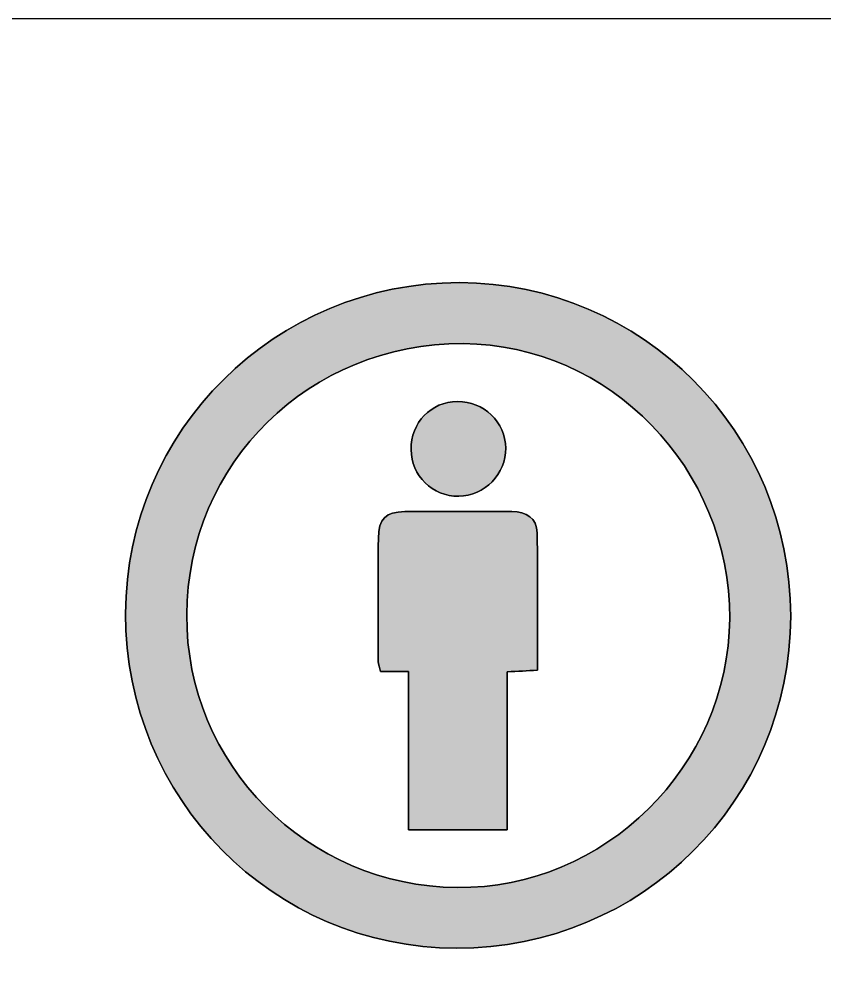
# Model space of a CAD drawing. Extents: x 0 to 338, y -185 to -55.
# Drawn here: x 306.63 to 317.4, y -67.35 to -54.69 of the extents above; entities that cross this region are included whole.
import ezdxf

# ---------------------------------------------------------------- set-up
doc = ezdxf.new("R2010")
doc.units = 0
doc.layers.add('CALQUE_1', color=7, linetype='CONTINUOUS')

# ---------------------------------------------------------------- blocks, each defined once
blk = doc.blocks.new('*U11')
at = {"layer": 'CALQUE_1', "color": 7}
for points in [[(312.033, -59.074), (311.824, -58.276), (312.033, -58.244)], [(312.069, -59.069), (312.033, -58.244), (312.069, -58.239)], [(312.033, -59.074), (312.033, -58.244), (312.069, -59.069)], [(312.122, -59.061), (312.069, -58.239), (312.122, -58.236)], [(312.069, -59.069), (312.069, -58.239), (312.122, -59.061)], [(312.193, -59.051), (312.122, -58.236), (312.193, -58.233)], [(312.122, -59.061), (312.122, -58.236), (312.193, -59.051)], [(312.488, -59.038), (312.193, -58.233), (312.488, -58.219)], [(312.193, -59.051), (312.193, -58.233), (312.488, -59.038)], [(312.494, -59.038), (312.488, -58.219), (312.494, -58.218)], [(312.488, -59.038), (312.488, -58.219), (312.494, -59.038)], [(312.524, -59.037), (312.494, -58.218), (312.524, -58.217)], [(312.494, -59.038), (312.494, -58.218), (312.524, -59.037)], [(312.524, -59.037), (312.524, -58.217), (312.573, -59.034)], [(312.573, -59.034), (312.524, -58.217), (312.573, -58.219)], [(312.573, -59.034), (312.573, -58.219), (312.86, -59.051)], [(312.86, -59.051), (312.573, -58.219), (312.86, -58.235)], [(312.86, -59.051), (312.86, -58.235), (312.937, -59.055)], [(312.937, -59.055), (312.86, -58.235), (312.937, -58.239)], [(312.937, -59.055), (312.937, -58.239), (312.946, -59.057)], [(312.946, -59.057), (312.937, -58.239), (312.946, -58.239)], [(312.946, -59.057), (312.946, -58.239), (312.977, -59.062)], [(312.977, -59.062), (312.946, -58.239), (312.977, -58.241)], [(312.977, -59.062), (312.977, -58.241), (313.217, -59.101)], [(313.217, -59.101), (312.977, -58.241), (313.217, -58.278)], [(311.413, -59.211), (311.199, -58.414), (311.413, -58.36)], [(311.469, -59.191), (311.413, -58.36), (311.469, -58.346)], [(311.413, -59.211), (311.413, -58.36), (311.469, -59.191)], [(311.591, -59.161), (311.469, -58.346), (311.591, -58.315)], [(311.469, -59.191), (311.469, -58.346), (311.591, -59.161)], [(311.626, -59.153), (311.591, -58.315), (311.626, -58.306)], [(311.591, -59.161), (311.591, -58.315), (311.626, -59.153)], [(311.761, -59.12), (311.626, -58.306), (311.761, -58.285)], [(311.626, -59.153), (311.626, -58.306), (311.761, -59.12)], [(311.824, -59.104), (311.761, -58.285), (311.824, -58.276)], [(311.761, -59.12), (311.761, -58.285), (311.824, -59.104)], [(311.824, -59.104), (311.824, -58.276), (312.033, -59.074)], [(313.217, -59.101), (313.217, -58.278), (313.29, -59.113)], [(313.29, -59.113), (313.217, -58.278), (313.29, -58.289)], [(313.29, -59.113), (313.29, -58.289), (313.39, -59.14)], [(313.39, -59.14), (313.29, -58.289), (313.39, -58.305)], [(313.39, -59.14), (313.39, -58.305), (313.417, -59.147)], [(313.417, -59.147), (313.39, -58.305), (313.417, -58.309)], [(313.417, -59.147), (313.417, -58.309), (313.563, -59.187)], [(313.563, -59.187), (313.417, -58.309), (313.563, -58.347)], [(313.563, -59.187), (313.563, -58.347), (313.632, -59.206)], [(313.632, -59.206), (313.563, -58.347), (313.632, -58.365)], [(313.632, -59.206), (313.632, -58.365), (313.819, -59.277)], [(313.819, -59.277), (313.632, -58.365), (313.819, -58.414)], [(311.08, -59.334), (310.806, -58.557), (311.08, -58.458)], [(311.129, -59.311), (311.08, -58.458), (311.129, -58.44)], [(311.08, -59.334), (311.08, -58.458), (311.129, -59.311)], [(311.165, -59.299), (311.129, -58.44), (311.165, -58.427)], [(311.129, -59.311), (311.129, -58.44), (311.165, -59.299)], [(311.199, -59.287), (311.165, -58.427), (311.199, -58.414)], [(311.165, -59.299), (311.165, -58.427), (311.199, -59.287)], [(311.199, -59.287), (311.199, -58.414), (311.413, -59.211)], [(313.819, -59.277), (313.819, -58.414), (313.842, -59.286)], [(313.842, -59.286), (313.819, -58.414), (313.842, -58.42)], [(313.842, -59.286), (313.842, -58.42), (313.895, -59.306)], [(313.895, -59.306), (313.842, -58.42), (313.895, -58.439)], [(313.895, -59.306), (313.895, -58.439), (313.96, -59.331)], [(313.96, -59.331), (313.895, -58.439), (313.96, -58.463)], [(313.96, -59.331), (313.96, -58.463), (314.212, -59.458)], [(314.212, -59.458), (313.96, -58.463), (314.212, -58.557)], [(310.757, -59.491), (310.502, -58.7), (310.757, -58.578)], [(310.763, -59.488), (310.757, -58.578), (310.763, -58.576)], [(310.757, -59.491), (310.757, -58.578), (310.763, -59.488)], [(310.789, -59.472), (310.763, -58.576), (310.789, -58.563)], [(310.763, -59.488), (310.763, -58.576), (310.789, -59.472)], [(310.806, -59.462), (310.789, -58.563), (310.806, -58.557)], [(310.789, -59.472), (310.789, -58.563), (310.806, -59.462)], [(310.806, -59.462), (310.806, -58.557), (311.08, -59.334)], [(314.212, -59.458), (314.212, -58.557), (314.229, -59.467)], [(314.229, -59.467), (314.212, -58.557), (314.229, -58.563)], [(314.229, -59.467), (314.229, -58.563), (314.249, -59.477)], [(314.249, -59.477), (314.229, -58.563), (314.249, -58.57)], [(314.249, -59.477), (314.249, -58.57), (314.272, -59.488)], [(314.272, -59.488), (314.249, -58.57), (314.272, -58.581)], [(314.272, -59.488), (314.272, -58.581), (314.512, -59.64)], [(314.512, -59.64), (314.272, -58.581), (314.512, -58.698)], [(310.399, -59.717), (310.369, -58.768), (310.399, -58.749)], [(310.464, -59.67), (310.399, -58.749), (310.464, -58.718)], [(310.399, -59.717), (310.399, -58.749), (310.464, -59.67)], [(310.502, -59.642), (310.464, -58.718), (310.502, -58.7)], [(310.464, -59.67), (310.464, -58.718), (310.502, -59.642)], [(310.502, -59.642), (310.502, -58.7), (310.757, -59.491)], [(314.512, -59.64), (314.512, -58.698), (314.567, -59.674)], [(314.567, -59.674), (314.512, -58.698), (314.567, -58.725)], [(314.567, -59.674), (314.567, -58.725), (314.62, -59.715)], [(314.62, -59.715), (314.567, -58.725), (314.62, -58.75)], [(314.62, -59.715), (314.62, -58.75), (314.637, -59.728)], [(314.637, -59.728), (314.62, -58.75), (314.637, -58.759)], [(310.185, -59.879), (310.031, -58.971), (310.185, -58.878)], [(310.218, -59.849), (310.185, -58.878), (310.218, -58.859)], [(310.185, -59.879), (310.185, -58.878), (310.218, -59.849)], [(310.369, -59.739), (310.218, -58.859), (310.369, -58.768)], [(310.218, -59.849), (310.218, -58.859), (310.369, -59.739)], [(310.369, -59.739), (310.369, -58.768), (310.399, -59.717)], [(314.637, -59.728), (314.637, -58.759), (314.793, -59.849)], [(314.793, -59.849), (314.637, -58.759), (314.793, -58.855)], [(314.793, -59.849), (314.793, -58.855), (314.843, -59.887)], [(314.843, -59.887), (314.793, -58.855), (314.843, -58.885)], [(310.003, -60.041), (309.956, -59.027), (310.003, -58.992)], [(310.031, -60.016), (310.003, -58.992), (310.031, -58.971)], [(310.003, -60.041), (310.003, -58.992), (310.031, -60.016)], [(310.031, -60.016), (310.031, -58.971), (310.185, -59.879)], [(314.843, -59.887), (314.843, -58.885), (314.988, -60.024)], [(314.988, -60.024), (314.843, -58.885), (314.988, -58.974)], [(314.988, -60.024), (314.988, -58.974), (315.003, -60.037)], [(315.003, -60.037), (314.988, -58.974), (315.003, -58.983)], [(315.003, -60.037), (315.003, -58.983), (315.053, -60.085)], [(315.053, -60.085), (315.003, -58.983), (315.053, -59.021)], [(309.928, -60.113), (309.718, -59.203), (309.928, -59.048)], [(309.956, -60.083), (309.928, -59.048), (309.956, -59.027)], [(309.928, -60.113), (309.928, -59.048), (309.956, -60.083)], [(309.956, -60.083), (309.956, -59.027), (310.003, -60.041)], [(315.053, -60.085), (315.053, -59.021), (315.097, -60.126)], [(315.097, -60.126), (315.053, -59.021), (315.097, -59.054)], [(315.097, -60.126), (315.097, -59.054), (315.29, -60.345)], [(315.29, -60.345), (315.097, -59.054), (315.29, -59.199)], [(309.662, -60.414), (309.507, -59.389), (309.662, -59.249)], [(309.688, -60.38), (309.662, -59.249), (309.688, -59.226)], [(309.662, -60.414), (309.662, -59.249), (309.688, -60.38)], [(309.695, -60.371), (309.688, -59.226), (309.695, -59.221)], [(309.688, -60.38), (309.688, -59.226), (309.695, -60.371)], [(309.718, -60.34), (309.695, -59.221), (309.718, -59.203)], [(309.695, -60.371), (309.695, -59.221), (309.718, -60.34)], [(309.718, -60.34), (309.718, -59.203), (309.928, -60.113)], [(315.29, -60.345), (315.29, -59.199), (315.328, -60.388)], [(315.328, -60.388), (315.29, -59.199), (315.328, -59.228)], [(315.328, -60.388), (315.328, -59.228), (315.332, -60.393)], [(315.332, -60.393), (315.328, -59.228), (315.332, -59.231)], [(315.332, -60.393), (315.332, -59.231), (315.344, -60.41)], [(315.344, -60.41), (315.332, -59.231), (315.344, -59.24)], [(315.344, -60.41), (315.344, -59.24), (315.503, -60.627)], [(315.503, -60.627), (315.344, -59.24), (315.503, -59.385)], [(315.503, -60.627), (315.503, -59.385), (315.534, -60.671)], [(315.534, -60.671), (315.503, -59.385), (315.534, -59.414)], [(309.37, -60.841), (309.348, -59.536), (309.37, -59.512)], [(309.487, -60.651), (309.37, -59.512), (309.487, -59.407)], [(309.37, -60.841), (309.37, -59.512), (309.487, -60.651)], [(309.507, -60.619), (309.487, -59.407), (309.507, -59.389)], [(309.487, -60.651), (309.487, -59.407), (309.507, -60.619)], [(309.507, -60.619), (309.507, -59.389), (309.662, -60.414)], [(315.534, -60.671), (315.534, -59.414), (315.649, -60.865)], [(315.649, -60.865), (315.534, -59.414), (315.649, -59.519)], [(309.306, -60.952), (309.167, -59.733), (309.306, -59.581)], [(309.322, -60.919), (309.306, -59.581), (309.322, -59.564)], [(309.306, -60.952), (309.306, -59.581), (309.322, -60.919)], [(309.348, -60.878), (309.322, -59.564), (309.348, -59.536)], [(309.322, -60.919), (309.322, -59.564), (309.348, -60.878)], [(309.348, -60.878), (309.348, -59.536), (309.37, -60.841)], [(315.649, -60.865), (315.649, -59.519), (315.659, -60.882)], [(315.659, -60.882), (315.649, -59.519), (315.659, -59.528)], [(315.659, -60.882), (315.659, -59.528), (315.688, -60.93)], [(315.688, -60.93), (315.659, -59.528), (315.688, -59.56)], [(315.688, -60.93), (315.688, -59.56), (315.714, -60.974)], [(315.714, -60.974), (315.688, -59.56), (315.714, -59.588)], [(315.714, -60.974), (315.714, -59.588), (315.844, -61.251)], [(315.844, -61.251), (315.714, -59.588), (315.844, -59.733)], [(309.155, -61.271), (309.082, -59.826), (309.155, -59.747)], [(309.167, -61.238), (309.155, -59.747), (309.167, -59.733)], [(309.155, -61.271), (309.155, -59.747), (309.167, -61.238)], [(309.167, -61.238), (309.167, -59.733), (309.306, -60.952)], [(315.844, -61.251), (315.844, -59.733), (315.864, -61.294)], [(315.864, -61.294), (315.844, -59.733), (315.864, -59.755)], [(315.864, -61.294), (315.864, -59.755), (315.937, -61.498)], [(315.937, -61.498), (315.864, -59.755), (315.937, -59.836)], [(309.034, -61.608), (308.952, -59.998), (309.034, -59.889)], [(309.043, -61.573), (309.034, -59.889), (309.043, -59.877)], [(309.034, -61.608), (309.034, -59.889), (309.043, -61.573)], [(309.062, -61.522), (309.043, -59.877), (309.062, -59.852)], [(309.043, -61.573), (309.043, -59.877), (309.062, -61.522)], [(309.082, -61.469), (309.062, -59.852), (309.082, -59.826)], [(309.062, -61.522), (309.062, -59.852), (309.082, -61.469)], [(309.082, -61.469), (309.082, -59.826), (309.155, -61.271)], [(315.937, -61.498), (315.937, -59.836), (315.945, -61.521)], [(315.945, -61.521), (315.937, -59.836), (315.945, -59.845)], [(315.945, -61.521), (315.945, -59.845), (315.969, -61.589)], [(315.969, -61.589), (315.945, -59.845), (315.969, -59.877)], [(315.969, -61.589), (315.969, -59.877), (315.984, -61.63)], [(315.984, -61.63), (315.969, -59.877), (315.984, -59.897)], [(308.946, -61.963), (308.895, -60.073), (308.946, -60.006)], [(308.952, -61.924), (308.946, -60.006), (308.952, -59.998)], [(308.946, -61.963), (308.946, -60.006), (308.952, -61.924)], [(308.952, -61.924), (308.952, -59.998), (309.034, -61.608)], [(315.984, -61.63), (315.984, -59.897), (316.062, -61.942)], [(316.062, -61.942), (315.984, -59.897), (316.062, -60.002)], [(316.062, -61.942), (316.062, -60.002), (316.071, -61.979)], [(316.071, -61.979), (316.062, -60.002), (316.071, -60.015)], [(316.071, -61.979), (316.071, -60.015), (316.12, -62.31)], [(316.12, -62.31), (316.071, -60.015), (316.12, -60.08)], [(308.875, -65.241), (308.824, -60.167), (308.875, -60.1)], [(308.892, -62.344), (308.875, -60.1), (308.892, -60.077)], [(308.875, -62.665), (308.875, -60.1), (308.892, -62.344)], [(308.895, -62.289), (308.892, -60.077), (308.895, -60.073)], [(308.892, -62.344), (308.892, -60.077), (308.895, -62.289)], [(308.895, -62.289), (308.895, -60.073), (308.946, -61.963)], [(316.12, -62.31), (316.12, -60.08), (316.124, -62.341)], [(316.124, -62.341), (316.12, -60.08), (316.124, -60.086)], [(316.124, -62.341), (316.124, -60.086), (316.141, -62.712)], [(316.141, -62.712), (316.124, -60.086), (316.141, -60.108)], [(316.141, -65.241), (316.141, -60.108), (316.194, -65.17)], [(316.194, -65.17), (316.141, -60.108), (316.194, -60.18)], [(308.808, -65.15), (308.6, -60.533), (308.808, -60.194)], [(308.824, -65.172), (308.808, -60.194), (308.824, -60.167)], [(308.808, -65.15), (308.808, -60.194), (308.824, -65.172)], [(308.824, -65.172), (308.824, -60.167), (308.875, -65.241)], [(316.194, -65.17), (316.194, -60.18), (316.201, -65.159)], [(316.201, -65.159), (316.194, -60.18), (316.201, -60.188)], [(316.201, -65.159), (316.201, -60.188), (316.418, -64.803)], [(316.418, -64.803), (316.201, -60.188), (316.418, -60.548)], [(308.587, -64.781), (308.411, -60.92), (308.587, -60.56)], [(308.6, -64.803), (308.587, -60.56), (308.6, -60.533)], [(308.587, -64.781), (308.587, -60.56), (308.6, -64.803)], [(308.6, -64.803), (308.6, -60.533), (308.808, -65.15)], [(316.418, -64.803), (316.418, -60.548), (316.423, -64.792)], [(316.423, -64.792), (316.418, -60.548), (316.423, -60.556)], [(316.423, -64.792), (316.423, -60.556), (316.606, -64.414)], [(316.606, -64.414), (316.423, -60.556), (316.606, -60.938)], [(308.401, -64.389), (308.26, -61.327), (308.401, -60.947)], [(308.411, -64.411), (308.401, -60.947), (308.411, -60.92)], [(308.401, -64.389), (308.401, -60.947), (308.411, -64.411)], [(308.411, -64.411), (308.411, -60.92), (308.587, -64.781)], [(316.606, -64.414), (316.606, -60.938), (316.609, -64.404)], [(316.609, -64.404), (316.606, -60.938), (316.609, -60.946)], [(316.609, -64.404), (316.609, -60.946), (316.756, -64.005)], [(316.756, -64.005), (316.609, -60.946), (316.756, -61.348)], [(308.253, -63.978), (308.149, -61.751), (308.253, -61.355)], [(308.26, -63.998), (308.253, -61.355), (308.26, -61.327)], [(308.253, -63.978), (308.253, -61.355), (308.26, -63.998)], [(308.26, -63.998), (308.26, -61.327), (308.401, -64.389)], [(316.756, -64.005), (316.756, -61.348), (316.758, -63.994)], [(316.758, -63.994), (316.756, -61.348), (316.758, -61.355)], [(316.758, -63.994), (316.758, -61.355), (316.866, -63.578)], [(316.866, -63.578), (316.758, -61.355), (316.866, -61.775)], [(308.145, -63.548), (308.081, -62.191), (308.145, -61.78)], [(308.149, -63.566), (308.145, -61.78), (308.149, -61.751)], [(308.145, -63.548), (308.145, -61.78), (308.149, -63.566)], [(308.149, -63.566), (308.149, -61.751), (308.253, -63.978)], [(316.866, -63.578), (316.866, -61.775), (316.868, -63.567)], [(316.868, -63.567), (316.866, -61.775), (316.868, -61.782)], [(316.868, -63.567), (316.868, -61.782), (316.934, -63.135)], [(316.934, -63.135), (316.868, -61.782), (316.934, -62.219)], [(308.079, -63.103), (308.057, -62.644), (308.079, -62.231)], [(308.081, -63.117), (308.079, -62.231), (308.081, -62.191)], [(308.079, -63.103), (308.079, -62.231), (308.081, -63.117)], [(308.081, -63.117), (308.081, -62.191), (308.145, -63.548)], [(316.934, -63.135), (316.934, -62.219), (316.934, -63.119)], [(316.934, -63.119), (316.934, -62.219), (316.934, -62.224)], [(316.934, -63.119), (316.934, -62.224), (316.957, -62.679)], [(308.875, -65.241), (308.875, -62.665), (308.892, -65.265)], [(308.892, -65.265), (308.875, -62.665), (308.892, -63.036)], [(316.141, -65.241), (316.124, -63), (316.141, -62.712)], [(308.892, -65.265), (308.892, -63.036), (308.895, -65.269)], [(308.895, -65.269), (308.892, -63.036), (308.895, -63.056)], [(308.895, -65.269), (308.895, -63.056), (308.946, -65.337)], [(308.946, -65.337), (308.895, -63.056), (308.946, -63.396)], [(316.124, -65.263), (316.12, -63.078), (316.124, -63)], [(316.124, -65.263), (316.124, -63), (316.141, -65.241)], [(316.12, -65.269), (316.071, -63.377), (316.12, -63.078)], [(316.12, -65.269), (316.12, -63.078), (316.124, -65.263)], [(308.946, -65.337), (308.946, -63.396), (308.952, -65.345)], [(308.952, -65.345), (308.946, -63.396), (308.952, -63.419)], [(308.952, -65.345), (308.952, -63.419), (309.034, -65.456)], [(309.034, -65.456), (308.952, -63.419), (309.034, -63.743)], [(316.062, -65.346), (315.984, -63.725), (316.062, -63.435)], [(316.071, -65.333), (316.062, -63.435), (316.071, -63.377)], [(316.062, -65.346), (316.062, -63.435), (316.071, -65.333)], [(316.071, -65.333), (316.071, -63.377), (316.12, -65.269)], [(309.034, -65.456), (309.034, -63.743), (309.043, -65.469)], [(309.043, -65.469), (309.034, -63.743), (309.043, -63.768)], [(309.043, -65.469), (309.043, -63.768), (309.062, -65.495)], [(309.062, -65.495), (309.043, -63.768), (309.062, -63.821)], [(315.969, -65.469), (315.945, -63.844), (315.969, -63.78)], [(315.984, -65.45), (315.969, -63.78), (315.984, -63.725)], [(315.969, -65.469), (315.969, -63.78), (315.984, -65.45)], [(315.984, -65.45), (315.984, -63.725), (316.062, -65.346)], [(309.062, -65.495), (309.062, -63.821), (309.082, -65.516)], [(309.082, -65.516), (309.062, -63.821), (309.082, -63.875)], [(309.082, -65.516), (309.082, -63.875), (309.155, -65.598)], [(309.155, -65.598), (309.082, -63.875), (309.155, -64.076)], [(315.937, -65.512), (315.864, -64.058), (315.937, -63.865)], [(315.945, -65.501), (315.937, -63.865), (315.945, -63.844)], [(315.937, -65.512), (315.937, -63.865), (315.945, -65.501)], [(315.945, -65.501), (315.945, -63.844), (315.969, -65.469)], [(315.864, -65.592), (315.844, -64.112), (315.864, -64.058)], [(315.864, -65.592), (315.864, -64.058), (315.937, -65.512)], [(309.155, -65.598), (309.155, -64.076), (309.167, -65.611)], [(309.167, -65.611), (309.155, -64.076), (309.167, -64.102)], [(309.167, -65.611), (309.167, -64.102), (309.306, -65.766)], [(309.306, -65.766), (309.167, -64.102), (309.306, -64.394)], [(315.844, -65.614), (315.714, -64.375), (315.844, -64.112)], [(315.844, -65.614), (315.844, -64.112), (315.864, -65.592)], [(309.306, -65.766), (309.306, -64.394), (309.322, -65.784)], [(309.322, -65.784), (309.306, -64.394), (309.322, -64.42)], [(309.322, -65.784), (309.322, -64.42), (309.348, -65.812)], [(309.348, -65.812), (309.322, -64.42), (309.348, -64.463)], [(315.688, -65.785), (315.659, -64.473), (315.688, -64.427)], [(315.714, -65.757), (315.688, -64.427), (315.714, -64.375)], [(315.688, -65.785), (315.688, -64.427), (315.714, -65.757)], [(315.714, -65.757), (315.714, -64.375), (315.844, -65.614)], [(309.348, -65.812), (309.348, -64.463), (309.37, -65.833)], [(309.37, -65.833), (309.348, -64.463), (309.37, -64.5)], [(309.37, -65.833), (309.37, -64.5), (309.487, -65.94)], [(309.487, -65.94), (309.37, -64.5), (309.487, -64.693)], [(315.649, -65.827), (315.534, -64.674), (315.649, -64.49)], [(315.659, -65.816), (315.649, -64.49), (315.659, -64.473)], [(315.649, -65.827), (315.649, -64.49), (315.659, -65.816)], [(315.659, -65.816), (315.659, -64.473), (315.688, -65.785)], [(309.487, -65.94), (309.487, -64.693), (309.507, -65.958)], [(309.507, -65.958), (309.487, -64.693), (309.507, -64.72)], [(315.534, -65.931), (315.503, -64.725), (315.534, -64.674)], [(315.534, -65.931), (315.534, -64.674), (315.649, -65.827)], [(309.507, -65.958), (309.507, -64.72), (309.662, -66.101)], [(309.662, -66.101), (309.507, -64.72), (309.662, -64.93)], [(315.503, -65.96), (315.344, -64.933), (315.503, -64.725)], [(315.503, -65.96), (315.503, -64.725), (315.534, -65.931)], [(309.662, -66.101), (309.662, -64.93), (309.688, -66.12)], [(309.688, -66.12), (309.662, -64.93), (309.688, -64.964)], [(315.328, -66.117), (315.29, -65.004), (315.328, -64.954)], [(315.332, -66.114), (315.328, -64.954), (315.332, -64.949)], [(315.328, -66.117), (315.328, -64.954), (315.332, -66.114)], [(315.344, -66.103), (315.332, -64.949), (315.344, -64.933)], [(315.332, -66.114), (315.332, -64.949), (315.344, -66.103)], [(315.344, -66.103), (315.344, -64.933), (315.503, -65.96)], [(309.688, -66.12), (309.688, -64.964), (309.695, -66.126)], [(309.695, -66.126), (309.688, -64.964), (309.695, -64.974)], [(309.695, -66.126), (309.695, -64.974), (309.718, -66.144)], [(309.718, -66.144), (309.695, -64.974), (309.718, -65)], [(309.718, -66.144), (309.718, -65), (309.928, -66.302)], [(309.928, -66.302), (309.718, -65), (309.928, -65.232)], [(315.29, -66.145), (315.097, -65.214), (315.29, -65.004)], [(315.29, -66.145), (315.29, -65.004), (315.328, -66.117)], [(309.928, -66.302), (309.928, -65.232), (309.956, -66.323)], [(309.956, -66.323), (309.928, -65.232), (309.956, -65.258)], [(309.956, -66.323), (309.956, -65.258), (310.003, -66.359)], [(310.003, -66.359), (309.956, -65.258), (310.003, -65.301)], [(310.003, -66.359), (310.003, -65.301), (310.031, -66.376)], [(310.031, -66.376), (310.003, -65.301), (310.031, -65.327)], [(310.031, -66.376), (310.031, -65.327), (310.185, -66.47)], [(310.185, -66.47), (310.031, -65.327), (310.185, -65.468)], [(314.988, -66.369), (314.843, -65.45), (314.988, -65.32)], [(315.003, -66.359), (314.988, -65.32), (315.003, -65.307)], [(314.988, -66.369), (314.988, -65.32), (315.003, -66.359)], [(315.053, -66.321), (315.003, -65.307), (315.053, -65.261)], [(315.003, -66.359), (315.003, -65.307), (315.053, -66.321)], [(315.097, -66.288), (315.053, -65.261), (315.097, -65.214)], [(315.053, -66.321), (315.053, -65.261), (315.097, -66.288)], [(315.097, -66.288), (315.097, -65.214), (315.29, -66.145)], [(314.843, -66.457), (314.793, -65.495), (314.843, -65.45)], [(314.843, -66.457), (314.843, -65.45), (314.988, -66.369)], [(310.185, -66.47), (310.185, -65.468), (310.218, -66.49)], [(310.218, -66.49), (310.185, -65.468), (310.218, -65.492)], [(310.218, -66.49), (310.218, -65.492), (310.369, -66.583)], [(310.369, -66.583), (310.218, -65.492), (310.369, -65.606)], [(314.793, -66.487), (314.637, -65.611), (314.793, -65.495)], [(314.793, -66.487), (314.793, -65.495), (314.843, -66.457)], [(310.369, -66.583), (310.369, -65.606), (310.399, -66.598)], [(310.399, -66.598), (310.369, -65.606), (310.399, -65.63)], [(310.399, -66.598), (310.399, -65.63), (310.464, -66.629)], [(310.464, -66.629), (310.399, -65.63), (310.464, -65.678)], [(310.464, -66.629), (310.464, -65.678), (310.502, -66.647)], [(310.502, -66.647), (310.464, -65.678), (310.502, -65.701)], [(310.502, -66.647), (310.502, -65.701), (310.757, -66.771)], [(310.757, -66.771), (310.502, -65.701), (310.757, -65.858)], [(314.512, -66.643), (314.272, -65.848), (314.512, -65.703)], [(314.567, -66.617), (314.512, -65.703), (314.567, -65.662)], [(314.512, -66.643), (314.512, -65.703), (314.567, -66.617)], [(314.62, -66.591), (314.567, -65.662), (314.62, -65.623)], [(314.567, -66.617), (314.567, -65.662), (314.62, -66.591)], [(314.637, -66.581), (314.62, -65.623), (314.637, -65.611)], [(314.62, -66.591), (314.62, -65.623), (314.637, -66.581)], [(314.637, -66.581), (314.637, -65.611), (314.793, -66.487)], [(310.757, -66.771), (310.757, -65.858), (310.763, -66.773)], [(310.763, -66.773), (310.757, -65.858), (310.763, -65.862)], [(310.763, -66.773), (310.763, -65.862), (310.789, -66.783)], [(310.789, -66.783), (310.763, -65.862), (310.789, -65.875)], [(310.789, -66.783), (310.789, -65.875), (310.806, -66.789)], [(310.806, -66.789), (310.789, -65.875), (310.806, -65.883)], [(310.806, -66.789), (310.806, -65.883), (311.08, -66.89)], [(311.08, -66.89), (310.806, -65.883), (311.08, -66.017)], [(314.212, -66.784), (313.96, -66.005), (314.212, -65.884)], [(314.229, -66.778), (314.212, -65.884), (314.229, -65.874)], [(314.212, -66.784), (314.212, -65.884), (314.229, -66.778)], [(314.249, -66.768), (314.229, -65.874), (314.249, -65.862)], [(314.229, -66.778), (314.229, -65.874), (314.249, -66.768)], [(314.272, -66.757), (314.249, -65.862), (314.272, -65.848)], [(314.249, -66.768), (314.249, -65.862), (314.272, -66.757)], [(314.272, -66.757), (314.272, -65.848), (314.512, -66.643)], [(311.08, -66.89), (311.08, -66.017), (311.129, -66.908)], [(311.129, -66.908), (311.08, -66.017), (311.129, -66.035)], [(311.129, -66.908), (311.129, -66.035), (311.165, -66.922)], [(311.165, -66.922), (311.129, -66.035), (311.165, -66.048)], [(311.165, -66.922), (311.165, -66.048), (311.199, -66.931)], [(311.199, -66.931), (311.165, -66.048), (311.199, -66.061)], [(311.199, -66.931), (311.199, -66.061), (311.413, -66.986)], [(311.413, -66.986), (311.199, -66.061), (311.413, -66.141)], [(313.819, -66.927), (313.632, -66.132), (313.819, -66.064)], [(313.842, -66.918), (313.819, -66.064), (313.842, -66.055)], [(313.819, -66.927), (313.819, -66.064), (313.842, -66.918)], [(313.895, -66.899), (313.842, -66.055), (313.895, -66.036)], [(313.842, -66.918), (313.842, -66.055), (313.895, -66.899)], [(313.96, -66.875), (313.895, -66.036), (313.96, -66.005)], [(313.895, -66.899), (313.895, -66.036), (313.96, -66.875)], [(313.96, -66.875), (313.96, -66.005), (314.212, -66.784)], [(311.413, -66.986), (311.413, -66.141), (311.469, -67.001)], [(311.469, -67.001), (311.413, -66.141), (311.469, -66.156)], [(311.469, -67.001), (311.469, -66.156), (311.591, -67.032)], [(311.591, -67.032), (311.469, -66.156), (311.591, -66.188)], [(311.591, -67.032), (311.591, -66.188), (311.626, -67.038)], [(311.626, -67.038), (311.591, -66.188), (311.626, -66.197)], [(311.626, -67.038), (311.626, -66.197), (311.761, -67.059)], [(311.761, -67.059), (311.626, -66.197), (311.761, -66.233)], [(313.39, -67.035), (313.29, -66.226), (313.39, -66.201)], [(313.417, -67.028), (313.39, -66.201), (313.417, -66.194)], [(313.39, -67.035), (313.39, -66.201), (313.417, -67.028)], [(313.563, -66.992), (313.417, -66.194), (313.563, -66.157)], [(313.417, -67.028), (313.417, -66.194), (313.563, -66.992)], [(313.632, -66.974), (313.563, -66.157), (313.632, -66.132)], [(313.563, -66.992), (313.563, -66.157), (313.632, -66.974)], [(313.632, -66.974), (313.632, -66.132), (313.819, -66.927)], [(311.761, -67.059), (311.761, -66.233), (311.824, -67.068)], [(311.824, -67.068), (311.761, -66.233), (311.824, -66.243)], [(311.824, -67.068), (311.824, -66.243), (312.033, -67.1)], [(312.033, -67.1), (311.824, -66.243), (312.033, -66.277)], [(312.033, -67.1), (312.033, -66.277), (312.069, -67.102)], [(312.069, -67.102), (312.033, -66.277), (312.069, -66.282)], [(312.069, -67.102), (312.069, -66.282), (312.122, -67.105)], [(312.122, -67.105), (312.069, -66.282), (312.122, -66.291)], [(312.122, -67.105), (312.122, -66.291), (312.193, -67.109)], [(312.193, -67.109), (312.122, -66.291), (312.193, -66.295)], [(312.193, -67.109), (312.193, -66.295), (312.488, -67.124)], [(312.488, -67.124), (312.193, -66.295), (312.488, -66.313)], [(312.488, -67.124), (312.488, -66.313), (312.494, -67.124)], [(312.494, -67.124), (312.488, -66.313), (312.494, -66.313)], [(312.524, -67.122), (312.494, -66.313), (312.524, -66.312)], [(312.494, -67.124), (312.494, -66.313), (312.524, -67.122)], [(312.573, -67.12), (312.524, -66.312), (312.573, -66.31)], [(312.524, -67.122), (312.524, -66.312), (312.573, -67.12)], [(312.86, -67.106), (312.573, -66.31), (312.86, -66.297)], [(312.573, -67.12), (312.573, -66.31), (312.86, -67.106)], [(312.937, -67.102), (312.86, -66.297), (312.937, -66.286)], [(312.86, -67.106), (312.86, -66.297), (312.937, -67.102)], [(312.946, -67.102), (312.937, -66.286), (312.946, -66.285)], [(312.937, -67.102), (312.937, -66.286), (312.946, -67.102)], [(312.977, -67.097), (312.946, -66.285), (312.977, -66.28)], [(312.946, -67.102), (312.946, -66.285), (312.977, -67.097)], [(313.217, -67.061), (312.977, -66.28), (313.217, -66.245)], [(312.977, -67.097), (312.977, -66.28), (313.217, -67.061)], [(313.29, -67.05), (313.217, -66.245), (313.29, -66.226)], [(313.217, -67.061), (313.217, -66.245), (313.29, -67.05)], [(313.29, -67.05), (313.29, -66.226), (313.39, -67.035)]]:
    blk.add_solid(points, dxfattribs=at)
blk = doc.blocks.new('*U19')
at = {"layer": 'CALQUE_1', "color": 7}
for points in [[(311.741, -63.423), (311.685, -61.29), (311.741, -61.283)], [(311.815, -63.423), (311.741, -61.283), (311.815, -61.281)], [(311.741, -63.423), (311.741, -61.283), (311.815, -63.423)], [(311.815, -63.423), (311.815, -61.281), (311.817, -63.423)], [(311.817, -63.423), (311.815, -61.281), (311.817, -61.281)], [(311.817, -63.423), (311.817, -61.281), (311.835, -63.423)], [(311.835, -63.423), (311.817, -61.281), (311.835, -61.281)], [(311.835, -63.423), (311.835, -61.281), (311.843, -63.427)], [(311.843, -63.427), (311.835, -61.281), (311.843, -61.281)], [(311.843, -65.519), (311.843, -61.281), (311.844, -65.54)], [(311.844, -65.54), (311.843, -61.281), (311.844, -61.281)], [(311.844, -65.54), (311.844, -61.281), (311.858, -65.54)], [(311.858, -65.54), (311.844, -61.281), (311.858, -61.281)], [(311.858, -65.54), (311.858, -61.281), (311.915, -65.54)], [(311.915, -65.54), (311.858, -61.281), (311.915, -61.281)], [(312.028, -65.54), (311.915, -61.281), (312.028, -61.28)], [(311.915, -65.54), (311.915, -61.281), (312.028, -65.54)], [(312.028, -65.54), (312.028, -61.28), (312.061, -65.54)], [(312.061, -65.54), (312.028, -61.28), (312.061, -61.28)], [(312.061, -65.54), (312.061, -61.28), (312.252, -65.54)], [(312.252, -65.54), (312.061, -61.28), (312.252, -61.28)], [(312.252, -65.54), (312.252, -61.28), (313.046, -65.54)], [(313.046, -65.54), (312.252, -61.28), (313.046, -61.281)], [(313.046, -65.54), (313.046, -61.281), (313.162, -65.54)], [(313.162, -65.54), (313.046, -61.281), (313.162, -61.281)], [(313.162, -63.429), (313.162, -61.281), (313.166, -63.426)], [(313.166, -63.426), (313.162, -61.281), (313.166, -61.281)], [(313.166, -63.426), (313.166, -61.281), (313.169, -63.426)], [(313.169, -63.426), (313.166, -61.281), (313.169, -61.281)], [(313.169, -63.426), (313.169, -61.281), (313.176, -63.426)], [(313.176, -63.426), (313.169, -61.281), (313.176, -61.281)], [(313.227, -63.423), (313.176, -61.281), (313.227, -61.28)], [(313.176, -63.426), (313.176, -61.281), (313.227, -63.423)], [(313.227, -63.423), (313.227, -61.28), (313.252, -63.421)], [(313.252, -63.421), (313.227, -61.28), (313.252, -61.281)], [(313.252, -63.421), (313.252, -61.281), (313.317, -63.418)], [(313.317, -63.418), (313.252, -61.281), (313.317, -61.289)], [(311.498, -63.423), (311.475, -61.433), (311.498, -61.398)], [(311.522, -63.423), (311.498, -61.398), (311.522, -61.363)], [(311.498, -63.423), (311.498, -61.398), (311.522, -63.423)], [(311.56, -63.423), (311.522, -61.363), (311.56, -61.337)], [(311.522, -63.423), (311.522, -61.363), (311.56, -63.423)], [(311.591, -63.423), (311.56, -61.337), (311.591, -61.316)], [(311.56, -63.423), (311.56, -61.337), (311.591, -63.423)], [(311.685, -63.423), (311.591, -61.316), (311.685, -61.29)], [(311.591, -63.423), (311.591, -61.316), (311.685, -63.423)], [(311.685, -63.423), (311.685, -61.29), (311.741, -63.423)], [(313.317, -63.418), (313.317, -61.289), (313.345, -63.416)], [(313.345, -63.416), (313.317, -61.289), (313.345, -61.293)], [(313.345, -63.416), (313.345, -61.293), (313.424, -63.412)], [(313.424, -63.412), (313.345, -61.293), (313.424, -61.322)], [(313.424, -63.412), (313.424, -61.322), (313.453, -63.41)], [(313.453, -63.41), (313.424, -61.322), (313.453, -61.343)], [(313.453, -63.41), (313.453, -61.343), (313.488, -63.408)], [(313.488, -63.408), (313.453, -61.343), (313.488, -61.368)], [(313.488, -63.408), (313.488, -61.368), (313.523, -63.406)], [(313.523, -63.406), (313.488, -61.368), (313.523, -61.416)], [(311.449, -63.343), (311.442, -61.587), (311.449, -61.529)], [(311.452, -63.359), (311.449, -61.529), (311.452, -61.516)], [(311.449, -63.343), (311.449, -61.529), (311.452, -63.359)], [(311.466, -63.408), (311.452, -61.516), (311.466, -61.465)], [(311.452, -63.359), (311.452, -61.516), (311.466, -63.408)], [(311.47, -63.422), (311.466, -61.465), (311.47, -61.452)], [(311.466, -63.408), (311.466, -61.465), (311.47, -63.422)], [(311.475, -63.422), (311.47, -61.452), (311.475, -61.433)], [(311.47, -63.422), (311.47, -61.452), (311.475, -63.422)], [(311.475, -63.422), (311.475, -61.433), (311.498, -63.423)], [(313.523, -63.406), (313.523, -61.416), (313.534, -63.406)], [(313.534, -63.406), (313.523, -61.416), (313.534, -61.432)], [(313.534, -63.406), (313.534, -61.432), (313.558, -63.404)], [(313.558, -63.404), (313.534, -61.432), (313.558, -61.511)], [(313.558, -63.404), (313.558, -61.511), (313.559, -63.404)], [(313.559, -63.404), (313.558, -61.511), (313.559, -61.514)], [(313.559, -63.404), (313.559, -61.514), (313.564, -63.404)], [(313.564, -63.404), (313.559, -61.514), (313.564, -61.562)], [(311.441, -63.306), (311.44, -61.666), (311.441, -61.619)], [(311.442, -63.316), (311.441, -61.619), (311.442, -61.597)], [(311.441, -63.306), (311.441, -61.619), (311.442, -63.316)], [(311.442, -63.317), (311.442, -61.597), (311.442, -61.587)], [(311.442, -63.317), (311.442, -61.587), (311.449, -63.343)], [(311.442, -63.316), (311.442, -61.597), (311.442, -63.317)], [(313.564, -63.404), (313.564, -61.562), (313.566, -63.404)], [(313.566, -63.404), (313.564, -61.562), (313.566, -61.708)], [(311.44, -63.295), (311.439, -61.763), (311.44, -61.744)], [(311.439, -63.29), (311.439, -61.792), (311.439, -61.763)], [(311.439, -63.29), (311.439, -61.763), (311.44, -63.295)], [(311.44, -63.3), (311.44, -61.744), (311.44, -61.666)], [(311.44, -63.3), (311.44, -61.666), (311.441, -63.306)], [(311.44, -63.295), (311.44, -61.744), (311.44, -63.3)], [(313.566, -63.404), (313.566, -61.708), (313.567, -63.404)], [(313.567, -63.404), (313.566, -61.708), (313.567, -61.81)], [(311.439, -63.083), (311.438, -61.949), (311.439, -61.857)], [(311.439, -63.225), (311.439, -61.857), (311.439, -61.792)], [(311.439, -63.225), (311.439, -61.792), (311.439, -63.29)], [(311.439, -63.083), (311.439, -61.857), (311.439, -63.225)], [(313.567, -63.404), (313.567, -61.81), (313.568, -63.367)], [(313.568, -63.367), (313.567, -61.81), (313.568, -61.892)], [(313.568, -63.367), (313.568, -61.892), (313.568, -63.287)], [(313.568, -63.287), (313.568, -61.892), (313.568, -61.899)], [(313.568, -63.287), (313.568, -61.899), (313.569, -62.021)]]:
    blk.add_solid(points, dxfattribs=at)
blk = doc.blocks.new('*U20')
at = {"layer": 'CALQUE_1', "color": 7}
for points in [[(312.196, -60.995), (312.159, -59.91), (312.196, -59.886)], [(312.211, -61.004), (312.196, -59.886), (312.211, -59.879)], [(312.196, -60.995), (312.196, -59.886), (312.211, -61.004)], [(312.251, -61.023), (312.211, -59.879), (312.251, -59.86)], [(312.211, -61.004), (312.211, -59.879), (312.251, -61.023)], [(312.267, -61.03), (312.251, -59.86), (312.267, -59.854)], [(312.251, -61.023), (312.251, -59.86), (312.267, -61.03)], [(312.309, -61.044), (312.267, -59.854), (312.309, -59.838)], [(312.267, -61.03), (312.267, -59.854), (312.309, -61.044)], [(312.325, -61.05), (312.309, -59.838), (312.325, -59.834)], [(312.309, -61.044), (312.309, -59.838), (312.325, -61.05)], [(312.37, -61.061), (312.325, -59.834), (312.37, -59.822)], [(312.325, -61.05), (312.325, -59.834), (312.37, -61.061)], [(312.386, -61.065), (312.37, -59.822), (312.386, -59.82)], [(312.37, -61.061), (312.37, -59.822), (312.386, -61.065)], [(312.433, -61.071), (312.386, -59.82), (312.433, -59.812)], [(312.386, -61.065), (312.386, -59.82), (312.433, -61.071)], [(312.45, -61.073), (312.433, -59.812), (312.45, -59.811)], [(312.433, -61.071), (312.433, -59.812), (312.45, -61.073)], [(312.498, -61.075), (312.45, -59.811), (312.498, -59.808)], [(312.45, -61.073), (312.45, -59.811), (312.498, -61.075)], [(312.498, -61.075), (312.498, -59.808), (312.515, -61.076)], [(312.515, -61.076), (312.498, -59.808), (312.515, -59.809)], [(312.515, -61.076), (312.515, -59.809), (312.564, -61.073)], [(312.564, -61.073), (312.515, -59.809), (312.564, -59.811)], [(312.564, -61.073), (312.564, -59.811), (312.579, -61.072)], [(312.579, -61.072), (312.564, -59.811), (312.579, -59.813)], [(312.579, -61.072), (312.579, -59.813), (312.627, -61.064)], [(312.627, -61.064), (312.579, -59.813), (312.627, -59.82)], [(312.627, -61.064), (312.627, -59.82), (312.642, -61.061)], [(312.642, -61.061), (312.627, -59.82), (312.642, -59.824)], [(312.642, -61.061), (312.642, -59.824), (312.688, -61.048)], [(312.688, -61.048), (312.642, -59.824), (312.688, -59.835)], [(312.688, -61.048), (312.688, -59.835), (312.702, -61.045)], [(312.702, -61.045), (312.688, -59.835), (312.702, -59.84)], [(312.702, -61.045), (312.702, -59.84), (312.747, -61.027)], [(312.747, -61.027), (312.702, -59.84), (312.747, -59.855)], [(312.747, -61.027), (312.747, -59.855), (312.76, -61.022)], [(312.76, -61.022), (312.747, -59.855), (312.76, -59.861)], [(312.76, -61.022), (312.76, -59.861), (312.803, -61.001)], [(312.803, -61.001), (312.76, -59.861), (312.803, -59.881)], [(312.803, -61.001), (312.803, -59.881), (312.816, -60.994)], [(312.816, -60.994), (312.803, -59.881), (312.816, -59.889)], [(312.816, -60.994), (312.816, -59.889), (312.856, -60.969)], [(312.856, -60.969), (312.816, -59.889), (312.856, -59.912)], [(312.053, -60.885), (312.024, -60.029), (312.053, -59.996)], [(312.065, -60.898), (312.053, -59.996), (312.065, -59.985)], [(312.053, -60.885), (312.053, -59.996), (312.065, -60.898)], [(312.097, -60.926), (312.065, -59.985), (312.097, -59.955)], [(312.065, -60.898), (312.065, -59.985), (312.097, -60.926)], [(312.11, -60.938), (312.097, -59.955), (312.11, -59.945)], [(312.097, -60.926), (312.097, -59.955), (312.11, -60.938)], [(312.145, -60.963), (312.11, -59.945), (312.145, -59.918)], [(312.11, -60.938), (312.11, -59.945), (312.145, -60.963)], [(312.159, -60.973), (312.145, -59.918), (312.159, -59.91)], [(312.145, -60.963), (312.145, -59.918), (312.159, -60.973)], [(312.159, -60.973), (312.159, -59.91), (312.196, -60.995)], [(312.856, -60.969), (312.856, -59.912), (312.868, -60.961)], [(312.868, -60.961), (312.856, -59.912), (312.868, -59.921)], [(312.868, -60.961), (312.868, -59.921), (312.905, -60.932)], [(312.905, -60.932), (312.868, -59.921), (312.905, -59.948)], [(312.905, -60.932), (312.905, -59.948), (312.917, -60.924)], [(312.917, -60.924), (312.905, -59.948), (312.917, -59.958)], [(312.917, -60.924), (312.917, -59.958), (312.951, -60.892)], [(312.951, -60.892), (312.917, -59.958), (312.951, -59.988)], [(312.951, -60.892), (312.951, -59.988), (312.962, -60.882)], [(312.962, -60.882), (312.951, -59.988), (312.962, -60)], [(312.962, -60.882), (312.962, -60), (312.993, -60.847)], [(312.993, -60.847), (312.962, -60), (312.993, -60.032)], [(311.948, -60.738), (311.928, -60.185), (311.948, -60.143)], [(311.955, -60.753), (311.948, -60.143), (311.955, -60.13)], [(311.948, -60.738), (311.948, -60.143), (311.955, -60.753)], [(311.978, -60.79), (311.955, -60.13), (311.978, -60.09)], [(311.955, -60.753), (311.955, -60.13), (311.978, -60.79)], [(311.987, -60.805), (311.978, -60.09), (311.987, -60.078)], [(311.978, -60.79), (311.978, -60.09), (311.987, -60.805)], [(312.013, -60.84), (311.987, -60.078), (312.013, -60.041)], [(311.987, -60.805), (311.987, -60.078), (312.013, -60.84)], [(312.024, -60.853), (312.013, -60.041), (312.024, -60.029)], [(312.013, -60.84), (312.013, -60.041), (312.024, -60.853)], [(312.024, -60.853), (312.024, -60.029), (312.053, -60.885)], [(312.993, -60.847), (312.993, -60.032), (313.003, -60.836)], [(313.003, -60.836), (312.993, -60.032), (313.003, -60.046)], [(313.003, -60.836), (313.003, -60.046), (313.03, -60.799)], [(313.03, -60.799), (313.003, -60.046), (313.03, -60.081)], [(313.03, -60.799), (313.03, -60.081), (313.039, -60.786)], [(313.039, -60.786), (313.03, -60.081), (313.039, -60.095)], [(313.039, -60.786), (313.039, -60.095), (313.063, -60.747)], [(313.063, -60.747), (313.039, -60.095), (313.063, -60.132)], [(313.063, -60.747), (313.063, -60.132), (313.071, -60.733)], [(313.071, -60.733), (313.063, -60.132), (313.071, -60.149)], [(311.902, -60.622), (311.891, -60.306), (311.902, -60.258)], [(311.907, -60.64), (311.902, -60.258), (311.907, -60.244)], [(311.902, -60.622), (311.902, -60.258), (311.907, -60.64)], [(311.922, -60.682), (311.907, -60.244), (311.922, -60.199)], [(311.907, -60.64), (311.907, -60.244), (311.922, -60.682)], [(311.928, -60.698), (311.922, -60.199), (311.928, -60.185)], [(311.922, -60.682), (311.922, -60.199), (311.928, -60.698)], [(311.928, -60.698), (311.928, -60.185), (311.948, -60.738)], [(313.071, -60.733), (313.071, -60.149), (313.09, -60.693)], [(313.09, -60.693), (313.071, -60.149), (313.09, -60.187)], [(313.09, -60.693), (313.09, -60.187), (313.098, -60.677)], [(313.098, -60.677), (313.09, -60.187), (313.098, -60.206)], [(313.098, -60.677), (313.098, -60.206), (313.113, -60.636)], [(313.113, -60.636), (313.098, -60.206), (313.113, -60.245)], [(313.113, -60.636), (313.113, -60.245), (313.119, -60.619)], [(313.119, -60.619), (313.113, -60.245), (313.119, -60.266)], [(313.119, -60.619), (313.119, -60.266), (313.129, -60.576)], [(313.129, -60.576), (313.119, -60.266), (313.129, -60.305)], [(311.879, -60.49), (311.877, -60.45), (311.879, -60.383)], [(311.881, -60.515), (311.879, -60.383), (311.881, -60.372)], [(311.879, -60.49), (311.879, -60.383), (311.881, -60.515)], [(311.888, -60.56), (311.881, -60.372), (311.888, -60.319)], [(311.881, -60.515), (311.881, -60.372), (311.888, -60.56)], [(311.891, -60.579), (311.888, -60.319), (311.891, -60.306)], [(311.888, -60.56), (311.888, -60.319), (311.891, -60.579)], [(311.891, -60.579), (311.891, -60.306), (311.902, -60.622)], [(313.129, -60.576), (313.129, -60.305), (313.134, -60.559)], [(313.134, -60.559), (313.129, -60.305), (313.134, -60.33)], [(313.134, -60.559), (313.134, -60.33), (313.14, -60.513)], [(313.14, -60.513), (313.134, -60.33), (313.14, -60.368)], [(313.14, -60.513), (313.14, -60.368), (313.142, -60.497)], [(313.142, -60.497), (313.14, -60.368), (313.142, -60.402)], [(313.142, -60.497), (313.142, -60.402), (313.145, -60.433)]]:
    blk.add_solid(points, dxfattribs=at)
blk = doc.blocks.new('BLOCK_4')
at = {"layer": 'CALQUE_1'}
for points, knots in [([(337.738, -68.285), (337.644, -68.281), (337.55, -68.274), (337.456, -68.274), (327.14, -68.273), (316.824, -68.274), (306.507, -68.269), (306.316, -68.269), (306.212, -68.333), (306.105, -68.484), (304.942, -70.119), (303.368, -71.136), (301.381, -71.385), (298.595, -71.734), (296.348, -70.733), (294.68, -68.465), (294.578, -68.327), (294.484, -68.262), (294.311, -68.27), (293.957, -68.286), (293.602, -68.281), (293.248, -68.285), (293.248, -63.754), (293.248, -59.222), (293.248, -54.688), (308.078, -54.688), (322.908, -54.688), (337.738, -54.688), (337.738, -59.222), (337.738, -63.754), (337.738, -68.285)], [0, 0, 0, 0, 1, 1, 1, 2, 2, 2, 3, 3, 3, 4, 4, 4, 5, 5, 5, 6, 6, 6, 7, 7, 7, 8, 8, 8, 9, 9, 9, 10, 10, 10, 10]), ([(316.957, -62.679), (316.959, -60.222), (314.971, -58.221), (312.524, -58.217), (310.065, -58.213), (308.062, -60.198), (308.057, -62.644), (308.052, -65.123), (310.027, -67.12), (312.488, -67.124), (314.961, -67.128), (316.955, -65.144), (316.957, -62.679)], [0, 0, 0, 0, 1, 1, 1, 2, 2, 2, 3, 3, 3, 4, 4, 4, 4]), ([(316.957, -62.679), (316.955, -65.144), (314.961, -67.128), (312.488, -67.124), (310.027, -67.12), (308.052, -65.123), (308.057, -62.644), (308.062, -60.198), (310.065, -58.213), (312.524, -58.217), (314.971, -58.221), (316.959, -60.222), (316.957, -62.679)], [0, 0, 0, 0, 1, 1, 1, 2, 2, 2, 3, 3, 3, 4, 4, 4, 4]), ([(308.875, -62.665), (308.867, -64.665), (310.484, -66.295), (312.494, -66.313), (314.468, -66.331), (316.13, -64.69), (316.141, -62.712), (316.152, -60.71), (314.535, -59.044), (312.573, -59.034), (310.517, -59.025), (308.883, -60.629), (308.875, -62.665)], [0, 0, 0, 0, 1, 1, 1, 2, 2, 2, 3, 3, 3, 4, 4, 4, 4]), ([(308.875, -62.665), (308.883, -60.629), (310.517, -59.025), (312.573, -59.034), (314.535, -59.044), (316.152, -60.71), (316.141, -62.712), (316.13, -64.69), (314.468, -66.331), (312.494, -66.313), (310.484, -66.295), (308.867, -64.665), (308.875, -62.665)], [0, 0, 0, 0, 1, 1, 1, 2, 2, 2, 3, 3, 3, 4, 4, 4, 4]), ([(311.877, -60.45), (311.881, -60.805), (312.161, -61.08), (312.515, -61.076), (312.861, -61.072), (313.151, -60.775), (313.145, -60.433), (313.138, -60.083), (312.851, -59.805), (312.498, -59.808), (312.143, -59.812), (311.873, -60.091), (311.877, -60.45)], [0, 0, 0, 0, 1, 1, 1, 2, 2, 2, 3, 3, 3, 4, 4, 4, 4]), ([(311.877, -60.45), (311.873, -60.091), (312.143, -59.812), (312.498, -59.808), (312.851, -59.805), (313.138, -60.083), (313.145, -60.433), (313.151, -60.775), (312.861, -61.072), (312.515, -61.076), (312.161, -61.08), (311.881, -60.805), (311.877, -60.45)], [0, 0, 0, 0, 1, 1, 1, 2, 2, 2, 3, 3, 3, 4, 4, 4, 4]), ([(313.162, -65.54), (313.162, -64.824), (313.162, -64.127), (313.162, -63.426), (313.308, -63.418), (313.427, -63.412), (313.568, -63.404), (313.568, -62.778), (313.575, -62.172), (313.564, -61.566), (313.56, -61.37), (313.422, -61.28), (313.225, -61.28), (312.747, -61.282), (312.27, -61.278), (311.793, -61.282), (311.537, -61.284), (311.443, -61.377), (311.44, -61.64), (311.435, -62.19), (311.438, -62.74), (311.439, -63.289), (311.44, -63.329), (311.457, -63.369), (311.47, -63.423), (311.592, -63.423), (311.705, -63.423), (311.843, -63.423), (311.843, -64.137), (311.843, -64.834), (311.843, -65.54), (312.285, -65.54), (312.702, -65.54), (313.162, -65.54)], [0, 0, 0, 0, 1, 1, 1, 2, 2, 2, 3, 3, 3, 4, 4, 4, 5, 5, 5, 6, 6, 6, 7, 7, 7, 8, 8, 8, 9, 9, 9, 10, 10, 10, 11, 11, 11, 11]), ([(313.162, -65.54), (312.702, -65.54), (312.285, -65.54), (311.843, -65.54), (311.843, -64.834), (311.843, -64.137), (311.843, -63.423), (311.705, -63.423), (311.592, -63.423), (311.47, -63.423), (311.457, -63.369), (311.44, -63.329), (311.439, -63.289), (311.438, -62.74), (311.435, -62.19), (311.44, -61.64), (311.443, -61.377), (311.537, -61.284), (311.793, -61.282), (312.27, -61.278), (312.747, -61.282), (313.225, -61.28), (313.422, -61.28), (313.56, -61.37), (313.564, -61.566), (313.575, -62.172), (313.568, -62.778), (313.568, -63.404), (313.427, -63.412), (313.308, -63.418), (313.162, -63.426), (313.162, -64.127), (313.162, -64.824), (313.162, -65.54)], [0, 0, 0, 0, 1, 1, 1, 2, 2, 2, 3, 3, 3, 4, 4, 4, 5, 5, 5, 6, 6, 6, 7, 7, 7, 8, 8, 8, 9, 9, 9, 10, 10, 10, 11, 11, 11, 11])]:
    blk.add_open_spline(points, degree=3, knots=knots, dxfattribs=at)
at = {"layer": 'CALQUE_1', "color": 7}
for name in ['*U11', '*U20', '*U19']:
    blk.add_blockref(name, (0, 0), dxfattribs=at)
blk = doc.blocks.new('BLOCK_3')
at = {"layer": 'CALQUE_1'}
blk.add_blockref('BLOCK_4', (0, 0), dxfattribs=at)
blk = doc.blocks.new('BLOCK_2')
at = {"layer": 'CALQUE_1'}
blk.add_blockref('BLOCK_3', (0, 0), dxfattribs=at)

msp = doc.modelspace()

# ---------------------------------------------------------------- block references
at = {"layer": 'CALQUE_1'}
msp.add_blockref('BLOCK_2', (0, 0), dxfattribs=at)

doc.saveas('drawing.dxf')
